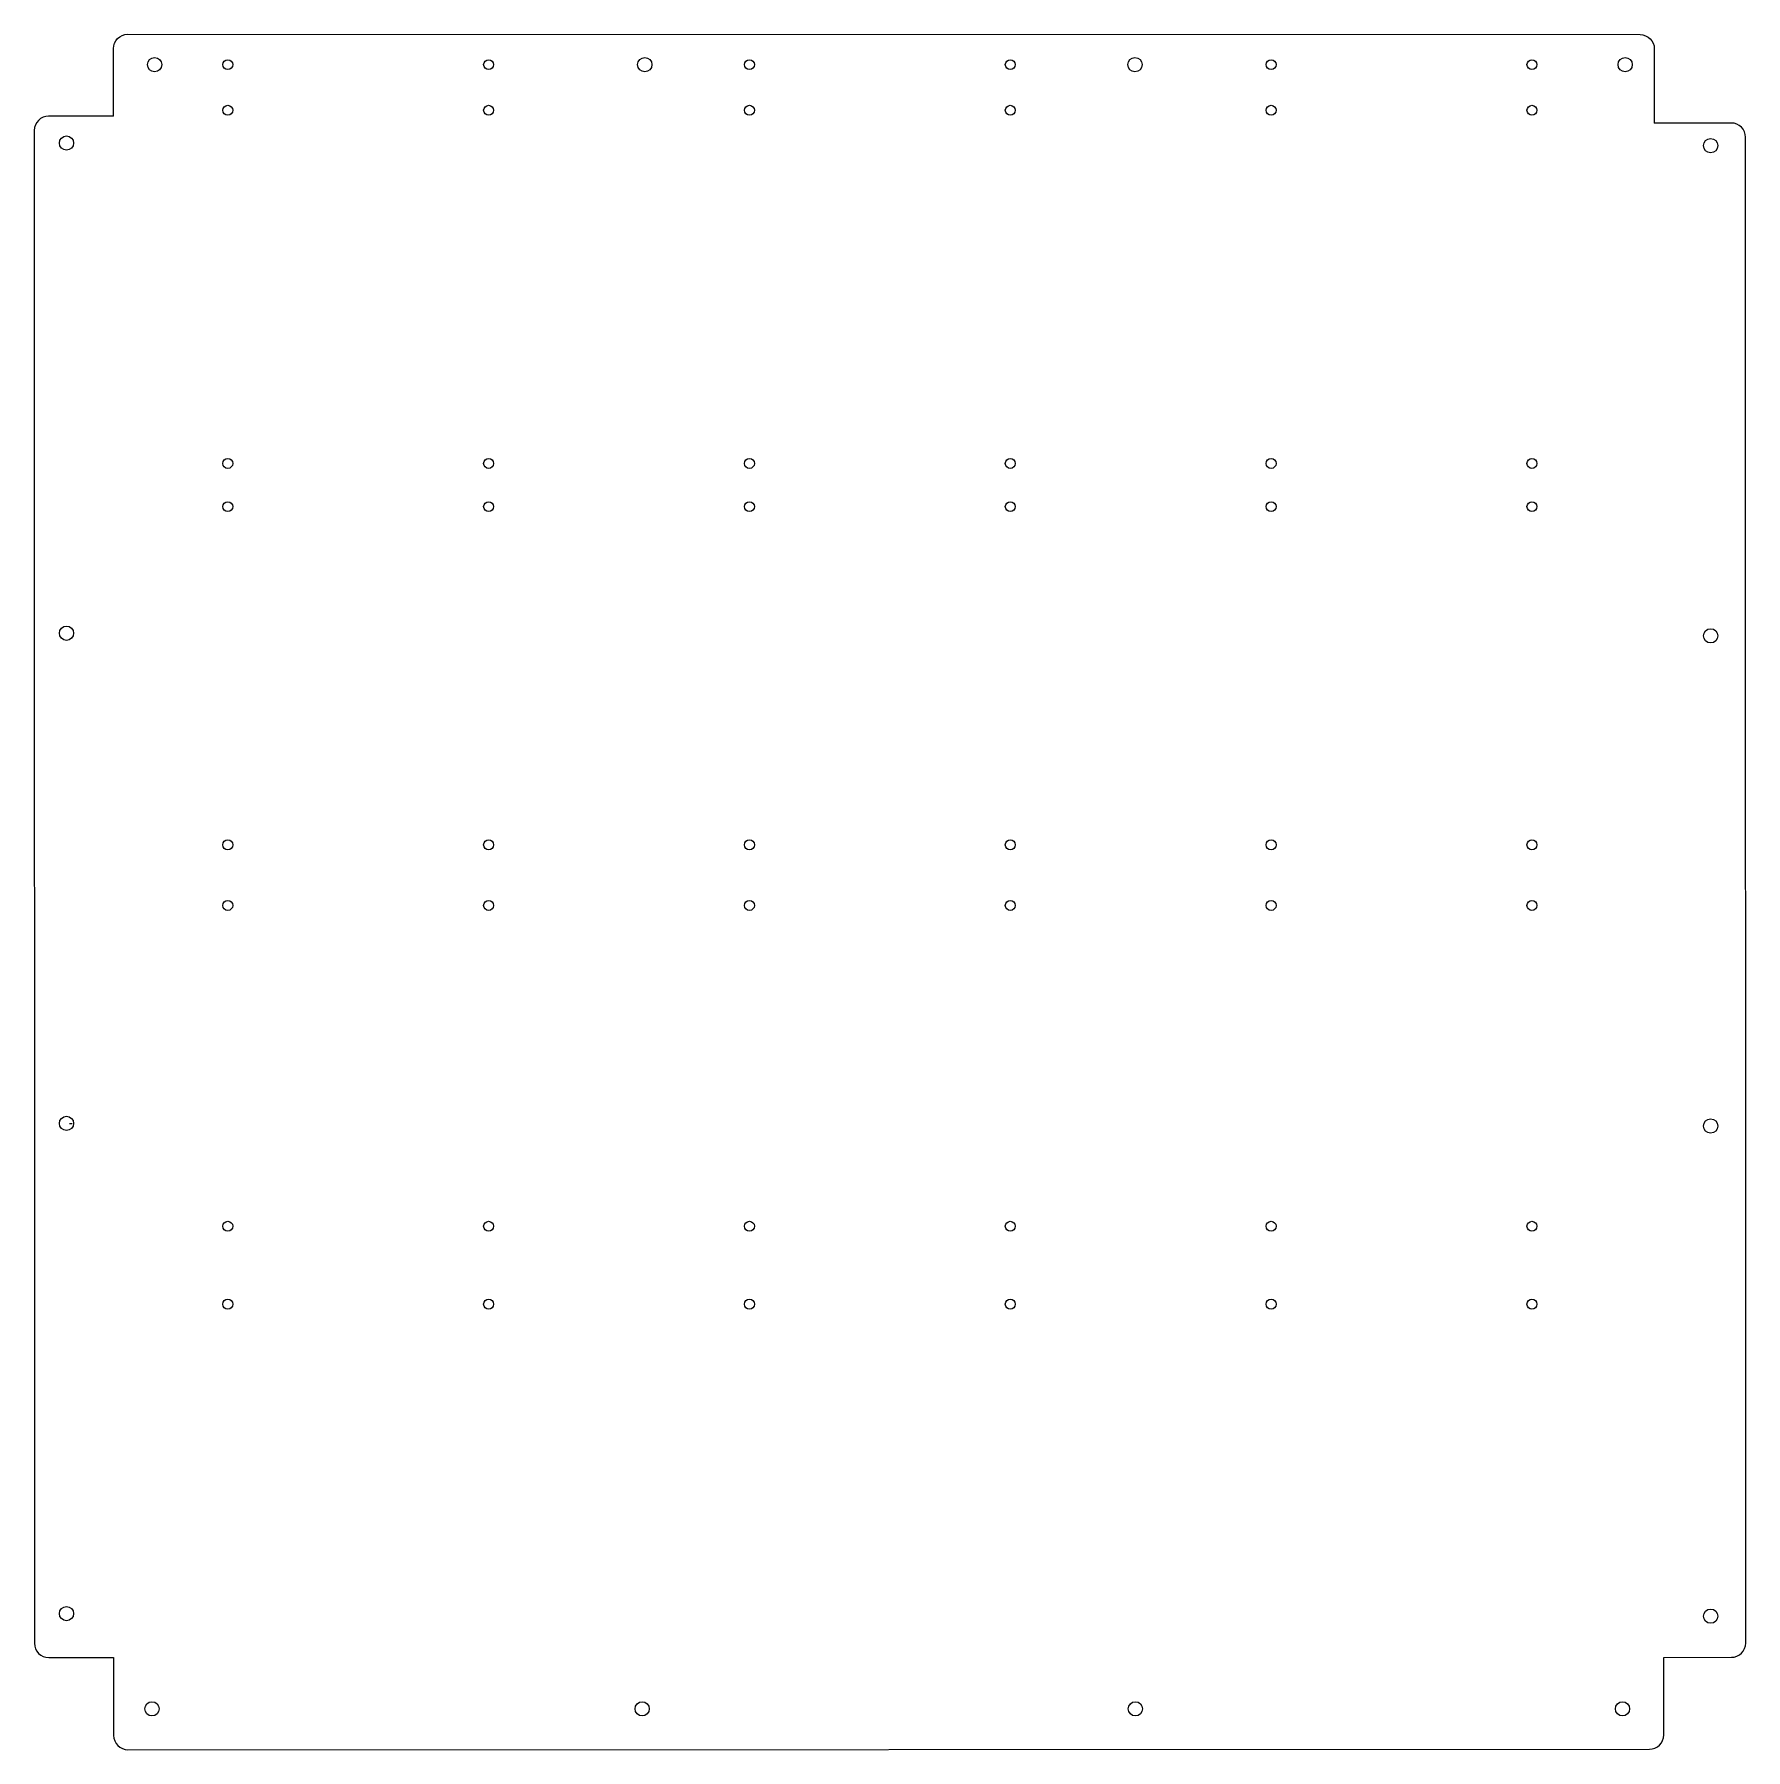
# Model space of a CAD drawing. Extents: x 18249 to 18849, y 53248 to 53850.
import ezdxf

# ---------------------------------------------------------------- set-up
doc = ezdxf.new("R2010")
doc.units = 0
doc.layers.get('0').update_dxf_attribs({"lineweight": 0})

msp = doc.modelspace()

# ---------------------------------------------------------------- linework, layer by layer
msp.add_line((18261.43, 53468.1), (18262.43, 53468.1))
at = {"color": 7, "linetype": 'Continuous', "lineweight": 0, "flags": 128}
for points in [[(18276.89, 53821.31), (18276.89, 53845.01, -0.414272), (18281.89, 53850.01), (18812.25, 53849.91, -0.414137), (18817.25, 53844.91), (18817.25, 53818.91)], [(18276.89, 53821.31), (18254.14, 53821.31, 0.414245), (18249.14, 53816.31), (18249.2, 53285.78, 0.414267), (18254.2, 53280.78), (18276.95, 53280.78)], [(18820.54, 53280.85), (18844.29, 53280.86, 0.41416), (18849.29, 53285.86), (18849.23, 53813.91, 0.414143), (18844.23, 53818.91), (18817.25, 53818.91)], [(18276.95, 53280.78), (18276.95, 53253.47, 0.414214), (18281.96, 53248.47), (18815.55, 53248.62, 0.414214), (18820.55, 53253.63), (18820.54, 53280.85)]]:
    msp.add_lwpolyline(points, format="xyb", dxfattribs=at)
at = {"lineweight": 0}
for centre, radius in [((18291.33, 53839.37), 2.5), ((18291.33, 53839.37), 2.5), ((18316.99, 53839.37), 1.75), ((18316.99, 53839.37), 1.75), ((18408.46, 53839.37), 1.75), ((18408.46, 53839.37), 1.75), ((18463.22, 53839.37), 2.5), ((18463.22, 53839.37), 2.5), ((18499.93, 53839.37), 1.75), ((18499.93, 53839.37), 1.75), ((18591.4, 53839.37), 1.75), ((18591.4, 53839.37), 1.75), ((18635.12, 53839.37), 2.5), ((18635.12, 53839.37), 2.5), ((18682.87, 53839.37), 1.75), ((18682.87, 53839.37), 1.75), ((18774.34, 53839.37), 1.75), ((18774.34, 53839.37), 1.75), ((18807.01, 53839.37), 2.5), ((18807.01, 53839.37), 2.5), ((18316.99, 53823.37), 1.75), ((18408.46, 53823.37), 1.75), ((18408.46, 53823.37), 1.75), ((18408.46, 53823.37), 1.75), ((18499.93, 53823.37), 1.75), ((18591.4, 53823.37), 1.75), ((18682.87, 53823.37), 1.75), ((18774.34, 53823.37), 1.75), ((18260.43, 53811.88), 2.5), ((18837, 53810.97), 2.5), ((18316.99, 53699.54), 1.75), ((18316.99, 53699.54), 1.75), ((18408.46, 53699.54), 1.75), ((18408.46, 53699.54), 1.75), ((18499.93, 53699.54), 1.75), ((18499.93, 53699.54), 1.75), ((18591.4, 53699.54), 1.75), ((18591.4, 53699.54), 1.75), ((18682.87, 53699.54), 1.75), ((18682.87, 53699.54), 1.75), ((18774.34, 53699.54), 1.75), ((18774.34, 53699.54), 1.75), ((18316.99, 53684.37), 1.75), ((18408.46, 53684.37), 1.75), ((18408.46, 53684.37), 1.75), ((18408.46, 53684.37), 1.75), ((18499.93, 53684.37), 1.75), ((18591.4, 53684.37), 1.75), ((18682.87, 53684.37), 1.75), ((18774.34, 53684.37), 1.75), ((18260.43, 53639.99), 2.5), ((18837, 53639.08), 2.5), ((18316.99, 53565.78), 1.75), ((18316.99, 53565.78), 1.75), ((18408.46, 53565.78), 1.75), ((18408.46, 53565.78), 1.75), ((18499.93, 53565.78), 1.75), ((18499.93, 53565.78), 1.75), ((18591.4, 53565.78), 1.75), ((18591.4, 53565.78), 1.75), ((18682.87, 53565.78), 1.75), ((18682.87, 53565.78), 1.75), ((18774.34, 53565.78), 1.75), ((18774.34, 53565.78), 1.75), ((18316.99, 53544.54), 1.75), ((18408.46, 53544.54), 1.75), ((18408.46, 53544.54), 1.75), ((18408.46, 53544.54), 1.75), ((18499.93, 53544.54), 1.75), ((18591.4, 53544.54), 1.75), ((18682.87, 53544.54), 1.75), ((18774.34, 53544.54), 1.75), ((18260.43, 53468.1), 2.5), ((18837, 53467.18), 2.5), ((18316.99, 53432.02), 1.75), ((18316.99, 53432.02), 1.75), ((18408.46, 53432.02), 1.75), ((18408.46, 53432.02), 1.75), ((18499.93, 53432.02), 1.75), ((18499.93, 53432.02), 1.75), ((18591.4, 53432.02), 1.75), ((18591.4, 53432.02), 1.75), ((18682.87, 53432.02), 1.75), ((18682.87, 53432.02), 1.75), ((18774.34, 53432.02), 1.75), ((18774.34, 53432.02), 1.75), ((18316.99, 53404.71), 1.75), ((18408.46, 53404.71), 1.75), ((18408.46, 53404.71), 1.75), ((18408.46, 53404.71), 1.75), ((18499.93, 53404.71), 1.75), ((18591.4, 53404.71), 1.75), ((18682.87, 53404.71), 1.75), ((18774.34, 53404.71), 1.75), ((18260.43, 53296.2), 2.5), ((18837, 53295.29), 2.5), ((18290.41, 53262.8), 2.5), ((18290.41, 53262.8), 2.5), ((18462.31, 53262.8), 2.5), ((18462.31, 53262.8), 2.5), ((18635.28, 53262.8), 2.5), ((18806.09, 53262.8), 2.5), ((18806.09, 53262.8), 2.5)]:
    msp.add_circle(centre, radius, dxfattribs=at)

doc.saveas('drawing.dxf')
